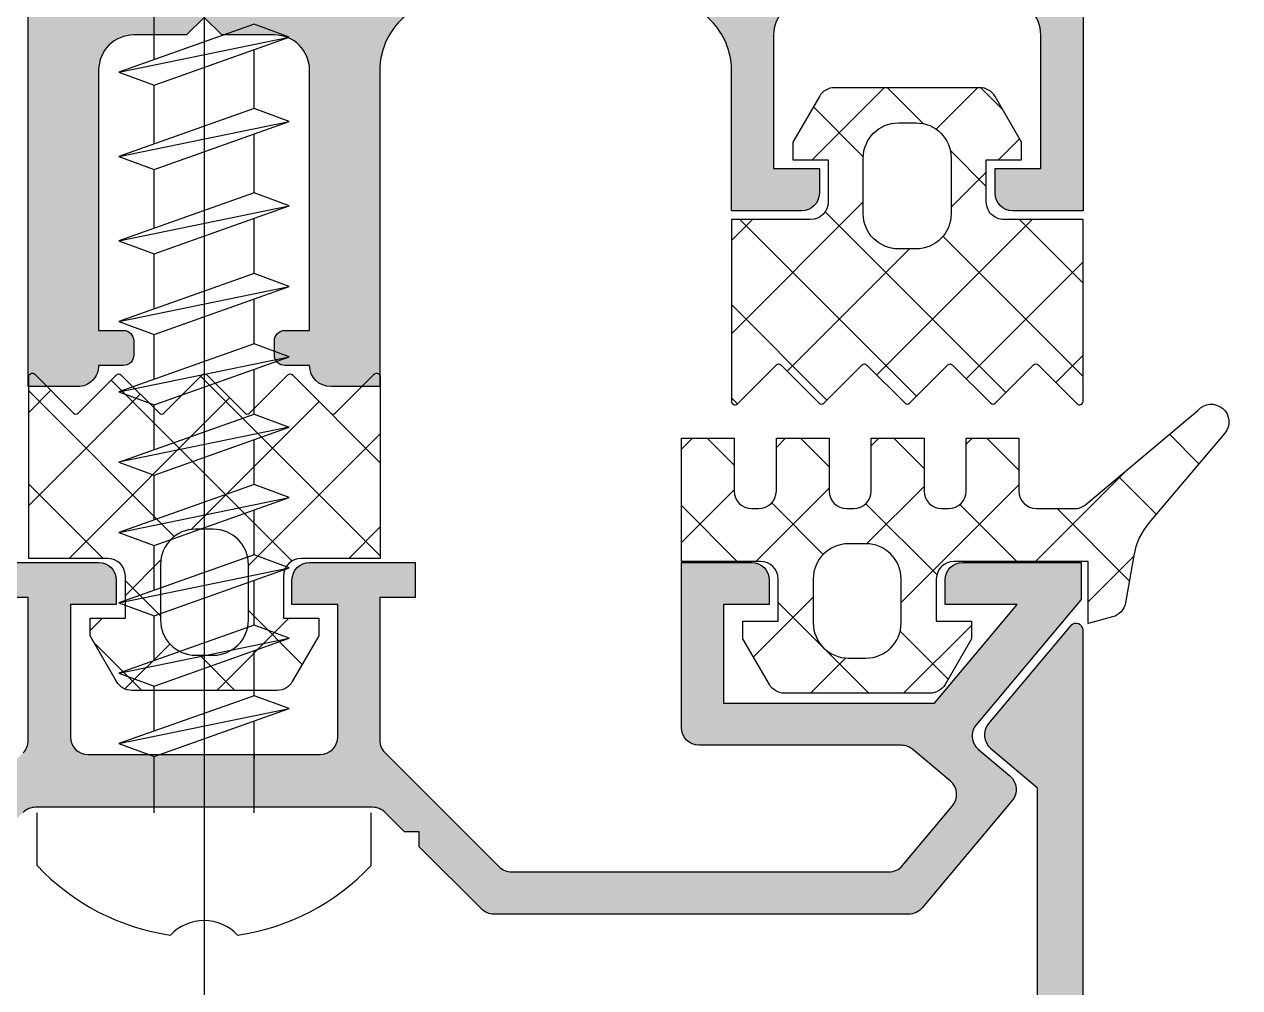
# Model space of a CAD drawing. Header units: millimetres. Extents: x 809 to 8159, y 33 to 4533.
# Drawn here: x 3995.844 to 3999.301, y 1913.911 to 1916.651 of the extents above; entities that cross this region are included whole.
import ezdxf

# ---------------------------------------------------------------- set-up
doc = ezdxf.new("R2010")
doc.units = ezdxf.units.MM
doc.linetypes.add('DASHDOT', pattern=[25.399999999999995, 12.7, -6.349999999999998, 0, -6.349999999999998])
for name, color, linetype in [('11', 11, 'Continuous'), ('EKSEN', 11, 'Continuous'), ('FITILLER', 240, 'Continuous'), ('GORUNUS-TARAMA', 11, 'Continuous')]:
    doc.layers.add(name, color=color, linetype=linetype)

# ---------------------------------------------------------------- blocks, each defined once
blk = doc.blocks.new('ajsdfxcvzx')
h = blk.add_hatch(color=256)
edge = h.paths.add_edge_path(flags=16)
edge.add_arc((35956.01100946785, -6671.15341312909), 1.400000000000043, 90.00000000000188, 135, ccw=False)
edge.add_line((35956.01100946785, -6669.753413129089), (35956.91100946785, -6669.753413129089))
edge.add_line((35956.91100946785, -6669.753413129089), (35956.91100946785, -6669.55341312909))
edge.add_arc((35957.01100946785, -6669.55341312909), 0.1, 0, 180, ccw=False)
edge.add_line((35957.11100946785, -6669.55341312909), (35957.11100946785, -6669.753413129089))
edge.add_line((35957.11100946785, -6669.753413129089), (35959.01100946785, -6669.753413129089))
edge.add_arc((35959.01100946785, -6669.55341312909), 0.2, 270, 360)
edge.add_line((35959.21100946785, -6669.55341312909), (35959.21100946785, -6668.953413129089))
edge.add_line((35959.21100946785, -6668.953413129089), (35959.21100946785, -6667.953413129089))
edge.add_line((35959.21100946785, -6667.953413129089), (35959.21100946785, -6667.353413129089))
edge.add_arc((35959.01100946785, -6667.35341312909), 0.2, 360, 450)
edge.add_line((35959.01100946785, -6667.15341312909), (35957.31100946786, -6667.15341312909))
edge.add_arc((35957.31100946786, -6666.753413129089), 0.4, 180, 270.0000000000016, ccw=False)
edge.add_line((35956.91100946785, -6666.753413129089), (35956.91100946785, -6665.153413129089))
edge.add_line((35956.91100946785, -6665.15341312909), (35950.01100946785, -6665.15341312909))
edge.add_line((35950.01100946785, -6665.15341312909), (35950.01100946785, -6672.05341312909))
edge.add_line((35950.01100946785, -6672.05341312909), (35951.61100946785, -6672.05341312909))
edge.add_arc((35951.61100946785, -6672.453413129089), 0.4, 0, 90.00000000000159, ccw=False)
edge.add_line((35952.01100946785, -6672.453413129089), (35952.01100946785, -6674.153413129089))
edge.add_arc((35952.21100946785, -6674.15341312909), 0.2, 180, 270)
edge.add_line((35952.21100946785, -6674.35341312909), (35952.81100946785, -6674.35341312909))
edge.add_line((35952.81100946786, -6674.35341312909), (35953.81100946786, -6674.35341312909))
edge.add_line((35953.81100946786, -6674.35341312909), (35954.41100946785, -6674.35341312909))
edge.add_arc((35954.41100946785, -6674.15341312909), 0.2, 270, 360)
edge.add_line((35954.61100946785, -6674.15341312909), (35954.61100946785, -6672.25341312909))
edge.add_line((35954.61100946785, -6672.253413129089), (35954.41100946785, -6672.253413129089))
edge.add_arc((35954.41100946785, -6672.153413129089), 0.1, 90, 270, ccw=False)
edge.add_line((35954.41100946785, -6672.05341312909), (35954.61100946784, -6672.05341312909))
edge.add_line((35954.61100946785, -6672.05341312909), (35954.61100946785, -6671.15341312909))
edge.add_arc((35956.01100946785, -6671.15341312909), 1.400000000000028, 134.9999999999995, 179.9999999999982, ccw=False)
edge = h.paths.add_edge_path()
edge.add_line((35960.51100946785, -6667.953413129089), (35959.61100946785, -6667.953413129089))
edge.add_arc((35959.61100946785, -6668.15341312909), 0.2, 90.0000000000016, 180)
edge.add_line((35959.41100946785, -6668.15341312909), (35959.41100946785, -6668.75341312909))
edge.add_arc((35959.61100946785, -6668.753413129089), 0.2, 180, 270)
edge.add_line((35959.61100946785, -6668.953413129089), (35960.01100946785, -6668.953413129089))
edge.add_line((35960.01100946785, -6668.953413129089), (35960.01100946785, -6669.153413129089))
edge.add_arc((35959.96100946785, -6669.15341312909), 0.05, 270, 360, ccw=False)
edge.add_line((35959.96100946785, -6669.203413129089), (35959.89100946785, -6669.203413129089))
edge.add_line((35959.89100946785, -6669.203413129089), (35959.89100946785, -6669.073413129089))
edge.add_line((35959.89100946785, -6669.07341312909), (35959.51100946785, -6669.07341312909))
edge.add_arc((35959.51100946785, -6669.17341312909), 0.1, 90.00000000000324, 180)
edge.add_line((35959.41100946785, -6669.17341312909), (35959.41100946785, -6669.733413129089))
edge.add_arc((35959.51100946785, -6669.73341312909), 0.1, 180, 270)
edge.add_line((35959.51100946785, -6669.833413129089), (35959.89100946786, -6669.833413129089))
edge.add_line((35959.89100946785, -6669.833413129089), (35959.89100946785, -6669.703413129089))
edge.add_line((35959.89100946785, -6669.703413129089), (35959.96100946785, -6669.703413129089))
edge.add_arc((35959.96100946785, -6669.753413129089), 0.05, 360, 449.9999999999088, ccw=False)
edge.add_line((35960.01100946785, -6669.753413129089), (35960.01100946785, -6669.953413129089))
edge.add_line((35960.01100946785, -6669.953413129089), (35956.01100946785, -6669.953413129089))
edge.add_arc((35956.01100946785, -6671.15341312909), 1.200000000000091, 90.0000000000016, 135.0000000000011)
edge.add_arc((35956.01100946785, -6671.153413129089), 1.199999999999945, 135.000000000003, 180.0000000000021)
edge.add_line((35954.81100946786, -6671.15341312909), (35954.81100946786, -6675.15341312909))
edge.add_line((35954.81100946786, -6675.15341312909), (35954.61100946786, -6675.15341312909))
edge.add_arc((35954.61100946785, -6675.10341312909), 0.05, 180.0000000001043, 270.000000000013, ccw=False)
edge.add_line((35954.56100946786, -6675.10341312909), (35954.56100946786, -6675.03341312909))
edge.add_line((35954.56100946786, -6675.033413129089), (35954.69100946786, -6675.033413129089))
edge.add_line((35954.69100946785, -6675.033413129089), (35954.69100946785, -6674.653413129089))
edge.add_arc((35954.59100946785, -6674.65341312909), 0.1, 360, 450)
edge.add_line((35954.59100946785, -6674.55341312909), (35954.03100946786, -6674.55341312909))
edge.add_arc((35954.03100946785, -6674.65341312909), 0.1000000000000454, 449.9999999999771, 539.999999999974)
edge.add_line((35953.93100946785, -6674.65341312909), (35953.93100946785, -6675.03341312909))
edge.add_line((35953.93100946785, -6675.033413129089), (35954.06100946786, -6675.033413129089))
edge.add_line((35954.06100946786, -6675.033413129089), (35954.06100946786, -6675.103413129089))
edge.add_arc((35954.01100946785, -6675.10341312909), 0.05, 270, 360, ccw=False)
edge.add_line((35954.01100946785, -6675.15341312909), (35953.81100946786, -6675.15341312909))
edge.add_line((35953.81100946786, -6675.15341312909), (35953.81100946786, -6674.753413129089))
edge.add_arc((35953.61100946785, -6674.753413129089), 0.2, 360, 450)
edge.add_line((35953.61100946785, -6674.55341312909), (35953.01100946785, -6674.55341312909))
edge.add_arc((35953.01100946785, -6674.753413129089), 0.2, 90.0000000000016, 180)
edge.add_line((35952.81100946786, -6674.753413129089), (35952.81100946786, -6675.653413129089))
edge.add_line((35952.81100946786, -6675.65341312909), (35952.67100946786, -6675.65341312909))
edge.add_arc((35952.67100946785, -6675.59341312909), 0.06000000000003639, 180, 270, ccw=False)
edge.add_line((35952.61100946785, -6675.59341312909), (35952.54100946785, -6675.59341312909))
edge.add_arc((35952.54100946785, -6675.56341312909), 0.02999999999992724, 180, 269.99999999998914, ccw=False)
edge.add_line((35952.51100946785, -6675.56341312909), (35952.51100946785, -6675.52341312909))
edge.add_arc((35952.54100946785, -6675.523413129089), 0.02999999999994998, 90.00000000004343, 180.0000000000869, ccw=False)
edge.add_line((35952.54100946785, -6675.493413129089), (35952.61100946785, -6675.493413129089))
edge.add_line((35952.61100946785, -6675.493413129089), (35952.61100946785, -6674.753413129089))
edge.add_arc((35952.51100946785, -6674.753413129089), 0.1, 360, 450)
edge.add_line((35952.51100946785, -6674.65341312909), (35952.36100946785, -6674.65341312909))
edge.add_line((35952.36100946785, -6674.65341312909), (35952.31100946786, -6674.60341312909))
edge.add_line((35952.31100946786, -6674.60341312909), (35952.26100946785, -6674.65341312909))
edge.add_line((35952.26100946785, -6674.65341312909), (35952.11100946785, -6674.65341312909))
edge.add_arc((35952.11100946785, -6674.753413129089), 0.1, 90, 180)
edge.add_line((35952.01100946785, -6674.753413129089), (35952.01100946785, -6675.493413129089))
edge.add_line((35952.01100946785, -6675.493413129089), (35952.08100946785, -6675.493413129089))
edge.add_arc((35952.08100946785, -6675.523413129089), 0.02999999999997271, 359.99999999991314, 449.9999999999566, ccw=False)
edge.add_line((35952.11100946785, -6675.52341312909), (35952.11100946785, -6675.56341312909))
edge.add_arc((35952.08100946785, -6675.56341312909), 0.02999999999993292, 270.00000000001086, 360, ccw=False)
edge.add_line((35952.08100946785, -6675.59341312909), (35952.01100946785, -6675.59341312909))
edge.add_arc((35951.95100946786, -6675.59341312909), 0.06000000000003639, 270, 360, ccw=False)
edge.add_line((35951.95100946786, -6675.65341312909), (35951.81100946786, -6675.65341312909))
edge.add_line((35951.81100946786, -6675.65341312909), (35951.81100946786, -6672.45341312909))
edge.add_arc((35951.61100946785, -6672.453413129089), 0.2, 360, 450)
edge.add_line((35951.61100946785, -6672.253413129089), (35951.34100946785, -6672.253413129089))
edge.add_line((35951.34100946785, -6672.253413129089), (35951.31100946786, -6672.22341312909))
edge.add_line((35951.31100946786, -6672.22341312909), (35951.28100946786, -6672.253413129089))
edge.add_line((35951.28100946785, -6672.253413129089), (35950.81100946785, -6672.253413129089))
edge.add_line((35950.81100946786, -6672.253413129089), (35950.66100946785, -6672.253413129089))
edge.add_arc((35950.66100946785, -6672.30341312909), 0.05, 90, 180)
edge.add_line((35950.61100946785, -6672.30341312909), (35950.61100946785, -6672.400570416615))
edge.add_arc((35950.66100946785, -6672.400570416615), 0.04999999999992042, 180.0000000000521, 225.0000000000276)
edge.add_line((35950.62565412879, -6672.435925755674), (35950.63849684126, -6672.448768468149))
edge.add_arc((35950.67385218032, -6672.413413129089), 0.05000000000000041, 225.0000000000092, 270.000000000013)
edge.add_line((35950.67385218032, -6672.46341312909), (35950.76100946785, -6672.46341312909))
edge.add_arc((35950.76100946785, -6672.51341312909), 0.05, 0, 90, ccw=False)
edge.add_line((35950.81100946786, -6672.51341312909), (35950.81100946786, -6672.953413129089))
edge.add_line((35950.81100946786, -6672.953413129089), (35950.61100946786, -6672.953413129089))
edge.add_arc((35950.61100946785, -6672.903413129089), 0.05, 180, 270, ccw=False)
edge.add_line((35950.56100946786, -6672.903413129089), (35950.56100946786, -6672.833413129089))
edge.add_line((35950.56100946786, -6672.833413129089), (35950.65100946785, -6672.833413129089))
edge.add_line((35950.65100946785, -6672.833413129089), (35950.65100946785, -6672.694123807208))
edge.add_arc((35950.60100946785, -6672.694123807209), 0.05, 360, 404.9999999999999)
edge.add_line((35950.63636480691, -6672.658768468149), (35950.46565412879, -6672.48805779003))
edge.add_arc((35950.50100946785, -6672.452702450971), 0.05000000000000443, 180, 225.0000000000046, ccw=False)
edge.add_line((35950.45100946786, -6672.452702450971), (35950.45100946786, -6672.353413129089))
edge.add_arc((35950.35100946785, -6672.353413129089), 0.1, 360, 450)
edge.add_line((35950.35100946785, -6672.253413129089), (35950.07100946785, -6672.253413129089))
edge.add_arc((35950.07100946785, -6672.353413129089), 0.1, 90, 180)
edge.add_line((35949.97100946785, -6672.353413129089), (35949.97100946785, -6672.833413129089))
edge.add_line((35949.97100946785, -6672.833413129089), (35950.06100946786, -6672.833413129089))
edge.add_line((35950.06100946786, -6672.833413129089), (35950.06100946786, -6672.903413129089))
edge.add_arc((35950.01100946785, -6672.903413129089), 0.05, 270, 360, ccw=False)
edge.add_line((35950.01100946785, -6672.953413129089), (35949.81100946786, -6672.953413129089))
edge.add_line((35949.81100946786, -6672.953413129089), (35949.81100946786, -6664.953413129089))
edge.add_line((35949.81100946786, -6664.953413129089), (35957.81100946786, -6664.953413129089))
edge.add_line((35957.81100946786, -6664.953413129089), (35957.81100946786, -6665.153413129089))
edge.add_arc((35957.76100946785, -6665.15341312909), 0.05, 270, 360, ccw=False)
edge.add_line((35957.76100946785, -6665.203413129089), (35957.69100946785, -6665.203413129089))
edge.add_line((35957.69100946785, -6665.203413129089), (35957.69100946785, -6665.113413129089))
edge.add_line((35957.69100946785, -6665.11341312909), (35957.21100946785, -6665.11341312909))
edge.add_arc((35957.21100946785, -6665.21341312909), 0.1, 90, 180)
edge.add_line((35957.11100946785, -6665.21341312909), (35957.11100946785, -6665.493413129089))
edge.add_arc((35957.21100946785, -6665.49341312909), 0.1, 180, 270)
edge.add_line((35957.21100946785, -6665.59341312909), (35957.31029878973, -6665.59341312909))
edge.add_arc((35957.31029878973, -6665.64341312909), 0.05, 404.99999999993094, 449.9999999999544, ccw=False)
edge.add_line((35957.34565412879, -6665.60805779003), (35957.51636480691, -6665.778768468149))
edge.add_arc((35957.55172014597, -6665.74341312909), 0.05000000000000041, 225.0000000000092, 270.000000000013)
edge.add_line((35957.55172014597, -6665.793413129089), (35957.69100946785, -6665.793413129089))
edge.add_line((35957.69100946785, -6665.793413129089), (35957.69100946785, -6665.703413129089))
edge.add_line((35957.69100946785, -6665.703413129089), (35957.76100946785, -6665.703413129089))
edge.add_arc((35957.76100946785, -6665.753413129089), 0.05, 0, 90, ccw=False)
edge.add_line((35957.81100946786, -6665.753413129089), (35957.81100946786, -6665.953413129089))
edge.add_line((35957.81100946786, -6665.953413129089), (35957.37100946785, -6665.953413129089))
edge.add_arc((35957.37100946785, -6665.90341312909), 0.05, 180, 270, ccw=False)
edge.add_line((35957.32100946785, -6665.90341312909), (35957.32100946785, -6665.816255841564))
edge.add_arc((35957.27100946785, -6665.816255841564), 0.04999999999998864, 360, 405.0000000000092)
edge.add_line((35957.30636480691, -6665.780900502505), (35957.29352209443, -6665.76805779003))
edge.add_arc((35957.25816675537, -6665.80341312909), 0.04999999999995219, 404.9999999999171, 449.9999999998827)
edge.add_line((35957.25816675537, -6665.753413129089), (35957.16100946785, -6665.753413129089))
edge.add_arc((35957.16100946785, -6665.80341312909), 0.05, 90, 180)
edge.add_line((35957.11100946785, -6665.80341312909), (35957.11100946785, -6665.953413129089))
edge.add_line((35957.11100946785, -6665.953413129089), (35957.11100946785, -6666.42341312909))
edge.add_line((35957.11100946785, -6666.42341312909), (35957.08100946785, -6666.453413129089))
edge.add_line((35957.08100946785, -6666.453413129089), (35957.11100946784, -6666.483413129089))
edge.add_line((35957.11100946785, -6666.48341312909), (35957.11100946785, -6666.753413129089))
edge.add_arc((35957.31100946786, -6666.753413129089), 0.2, 180, 270)
edge.add_line((35957.31100946786, -6666.953413129089), (35960.51100946785, -6666.953413129089))
edge.add_line((35960.51100946785, -6666.953413129089), (35960.51100946785, -6667.09341312909))
edge.add_arc((35960.45100946786, -6667.09341312909), 0.06000000000003639, 270, 360, ccw=False)
edge.add_line((35960.45100946786, -6667.15341312909), (35960.45100946786, -6667.22341312909))
edge.add_arc((35960.42100946785, -6667.22341312909), 0.02999999999992724, 270, 360, ccw=False)
edge.add_line((35960.42100946785, -6667.253413129089), (35960.38100946785, -6667.253413129089))
edge.add_arc((35960.38100946785, -6667.22341312909), 0.02999999999997271, 180.0000000000869, 270.0000000001303, ccw=False)
edge.add_line((35960.35100946785, -6667.22341312909), (35960.35100946785, -6667.15341312909))
edge.add_line((35960.35100946785, -6667.15341312909), (35959.61100946784, -6667.15341312909))
edge.add_arc((35959.61100946785, -6667.253413129089), 0.1, 90, 180)
edge.add_line((35959.51100946785, -6667.253413129089), (35959.51100946785, -6667.403413129089))
edge.add_line((35959.51100946785, -6667.40341312909), (35959.46100946785, -6667.45341312909))
edge.add_line((35959.46100946785, -6667.453413129089), (35959.51100946785, -6667.503413129089))
edge.add_line((35959.51100946785, -6667.503413129089), (35959.51100946785, -6667.653413129089))
edge.add_arc((35959.61100946785, -6667.65341312909), 0.1, 180, 270)
edge.add_line((35959.61100946785, -6667.753413129089), (35960.35100946785, -6667.753413129089))
edge.add_line((35960.35100946785, -6667.753413129089), (35960.35100946785, -6667.68341312909))
edge.add_arc((35960.38100946785, -6667.68341312909), 0.02999999999994998, 89.99999999986971, 179.9999999999132, ccw=False)
edge.add_line((35960.38100946785, -6667.65341312909), (35960.42100946785, -6667.65341312909))
edge.add_arc((35960.42100946785, -6667.68341312909), 0.02999999999992724, 0, 90, ccw=False)
edge.add_line((35960.45100946786, -6667.68341312909), (35960.45100946786, -6667.753413129089))
edge.add_arc((35960.45100946786, -6667.81341312909), 0.06000000000003639, 0, 90, ccw=False)
edge.add_line((35960.51100946785, -6667.81341312909), (35960.51100946785, -6667.95341312909))
h = blk.add_hatch(color=256)
edge = h.paths.add_edge_path()
edge.add_line((35953.78873004187, -6676.553413129088), (35954.38849367177, -6676.553413129088))
edge.add_line((35954.38849367177, -6676.553413129088), (35954.62344156849, -6676.273413129088))
edge.add_line((35954.62344156849, -6676.273413129088), (35954.41873004186, -6676.273413129088))
edge.add_line((35954.41873004186, -6676.273413129088), (35954.41873004186, -6676.203413129088))
edge.add_arc((35954.46873004187, -6676.203413129086), 0.05000000000291038, 90.00000000833762, 180.0000000031266, ccw=False)
edge.add_line((35954.46873004186, -6676.153413129088), (35954.80600946785, -6676.153413129088))
edge.add_line((35954.80600946785, -6676.153413129088), (35954.80600946785, -6676.258837025304))
edge.add_line((35954.80600946785, -6676.258837025304), (35954.50735416234, -6676.614760558597))
edge.add_arc((35954.54565638449, -6676.646899939084), 0.04999999999746602, 139.999999993529, 229.9999999979339)
edge.add_line((35954.51351700401, -6676.685202161237), (35954.60301200955, -6676.760297387375))
edge.add_arc((35954.57087262906, -6676.798599609528), 0.04999999999780233, -40.000000006471, 49.99999999793391, ccw=False)
edge.add_line((35954.60917485121, -6676.830738990015), (35954.35340593938, -6677.135552509572))
edge.add_arc((35954.31510371722, -6677.103413129087), 0.05000000000187051, 270, 320.0000000004851, ccw=False)
edge.add_line((35954.31510371722, -6677.153413129088), (35953.13556790908, -6677.153413129088))
edge.add_arc((35953.13556790908, -6677.103413129087), 0.05000000000109139, 225, 270, ccw=False)
edge.add_line((35953.10021257002, -6677.138768468147), (35952.9230317944, -6676.961587692533))
edge.add_line((35952.9230317944, -6676.961587692533), (35952.9230317944, -6676.919161285661))
edge.add_line((35952.9230317944, -6676.919161285661), (35952.88060538753, -6676.919161285661))
edge.add_line((35952.88060538753, -6676.919161285661), (35952.82565412879, -6676.86421002692))
edge.add_arc((35952.79029878973, -6676.899565365979), 0.05000000000039431, 45, 90)
edge.add_line((35952.79029878973, -6676.849565365979), (35951.83172014597, -6676.849565365979))
edge.add_arc((35951.83172014597, -6676.899565365979), 0.0500000000001819, 90, 135)
edge.add_line((35951.79636480691, -6676.86421002692), (35951.74141354817, -6676.919161285661))
edge.add_line((35951.74141354817, -6676.919161285661), (35951.6989871413, -6676.919161285661))
edge.add_line((35951.6989871413, -6676.919161285661), (35951.6989871413, -6676.961587692533))
edge.add_line((35951.6989871413, -6676.961587692533), (35951.52180636568, -6677.138768468147))
edge.add_arc((35951.48645102662, -6677.103413129087), 0.05000000000039431, 270, 315, ccw=False)
edge.add_line((35951.48645102662, -6677.153413129088), (35950.30691521848, -6677.153413129088))
edge.add_arc((35950.30691521848, -6677.103413129094), 0.04999999999381544, 219.9999999984873, 270, ccw=False)
edge.add_line((35950.26861299633, -6677.135552509572), (35950.01284408449, -6676.830738990015))
edge.add_arc((35950.05114630664, -6676.798599609531), 0.05000000000070128, 129.9999999993865, 219.9999999979182, ccw=False)
edge.add_line((35950.01900692616, -6676.760297387375), (35950.1085019317, -6676.685202161237))
edge.add_arc((35950.07636255121, -6676.64689993908), 0.05000000000058918, 309.9999999993865, 399.9999999979182)
edge.add_line((35950.11466477337, -6676.614760558597), (35949.81600946785, -6676.258837025304))
edge.add_line((35949.81600946785, -6676.258837025304), (35949.81600946785, -6676.153413129088))
edge.add_line((35949.81600946785, -6676.153413129088), (35950.15328889384, -6676.153413129088))
edge.add_arc((35950.15328889384, -6676.203413129089), 0.05000000000109139, 1.042224084812915e-09, 90, ccw=False)
edge.add_line((35950.20328889384, -6676.203413129088), (35950.20328889384, -6676.273413129088))
edge.add_line((35950.20328889384, -6676.273413129088), (35949.99857736721, -6676.273413129088))
edge.add_line((35949.99857736721, -6676.273413129088), (35950.23352526394, -6676.553413129088))
edge.add_line((35950.23352526394, -6676.553413129088), (35950.83328889384, -6676.553413129088))
edge.add_line((35950.83328889384, -6676.553413129088), (35950.83328889384, -6676.273413129088))
edge.add_line((35950.83328889384, -6676.273413129088), (35950.70328889384, -6676.273413129088))
edge.add_line((35950.70328889384, -6676.273413129088), (35950.70328889384, -6676.203413129088))
edge.add_arc((35950.75328889384, -6676.203413129086), 0.04999999999563443, 90, 180.0000000031266, ccw=False)
edge.add_line((35950.75328889384, -6676.153413129088), (35950.95328889384, -6676.153413129088))
edge.add_line((35950.95328889384, -6676.153413129088), (35950.95328889384, -6676.623413129088))
edge.add_arc((35950.90328889384, -6676.623413129088), 0.05000000000291038, 270, 359.9999999989578, ccw=False)
edge.add_line((35950.90328889384, -6676.673413129089), (35950.32743692405, -6676.673413129089))
edge.add_arc((35950.32743692405, -6676.723413129088), 0.0499999999992724, 90, 130.0000000000564)
edge.add_line((35950.29529754356, -6676.685110906932), (35950.18806677249, -6676.775088207386))
edge.add_arc((35950.22020615298, -6676.813390429543), 0.05000000000058918, 129.9999999993865, 219.9999999987165)
edge.add_line((35950.18190393082, -6676.845529810027), (35950.3245699153, -6677.015552509572))
edge.add_arc((35950.36287213746, -6676.983413129094), 0.04999999999220452, 219.9999999992856, 270)
edge.add_line((35950.36287213746, -6677.033413129087), (35951.43674539914, -6677.033413129087))
edge.add_arc((35951.43674539914, -6676.983413129087), 0.0500000000001819, 270, 314.999999999263)
edge.add_line((35951.4721007382, -6677.018768468148), (35951.79636480691, -6676.694504399436))
edge.add_arc((35951.76100946785, -6676.659149060373), 0.05000000000232364, 314.9999999977891, 359.9999999968734)
edge.add_line((35951.81100946786, -6676.659149060376), (35951.81100946786, -6676.253413129089))
edge.add_line((35951.81100946786, -6676.253413129089), (35951.71100946785, -6676.253413129089))
edge.add_line((35951.71100946785, -6676.253413129089), (35951.71100946785, -6676.153413129088))
edge.add_line((35951.71100946785, -6676.153413129088), (35952.01100946785, -6676.153413129088))
edge.add_arc((35952.01100946785, -6676.203413129089), 0.05000000000109139, 1.042224084812915e-09, 90, ccw=False)
edge.add_line((35952.06100946786, -6676.203413129088), (35952.06100946786, -6676.273413129088))
edge.add_line((35952.06100946786, -6676.273413129088), (35951.93100946785, -6676.273413129088))
edge.add_line((35951.93100946785, -6676.273413129088), (35951.93100946785, -6676.649565365979))
edge.add_arc((35951.98100946785, -6676.649565365979), 0.05000000000291038, 180.0000000010422, 270)
edge.add_line((35951.98100946785, -6676.69956536598), (35952.64100946785, -6676.69956536598))
edge.add_arc((35952.64100946785, -6676.649565365982), 0.04999999999745341, 270, 360.0000000031266)
edge.add_line((35952.69100946785, -6676.649565365979), (35952.69100946785, -6676.273413129088))
edge.add_line((35952.69100946785, -6676.273413129088), (35952.56100946786, -6676.273413129088))
edge.add_line((35952.56100946786, -6676.273413129088), (35952.56100946786, -6676.203413129088))
edge.add_arc((35952.61100946785, -6676.203413129086), 0.04999999999563443, 90, 180.0000000031266, ccw=False)
edge.add_line((35952.61100946785, -6676.153413129088), (35952.91100946785, -6676.153413129088))
edge.add_line((35952.91100946785, -6676.153413129088), (35952.91100946785, -6676.253413129089))
edge.add_line((35952.91100946785, -6676.253413129089), (35952.81100946786, -6676.253413129089))
edge.add_line((35952.81100946786, -6676.253413129089), (35952.81100946786, -6676.659149060376))
edge.add_arc((35952.86100946785, -6676.659149060381), 0.04999999999563443, 179.9999999937468, 224.9999999955783)
edge.add_line((35952.82565412879, -6676.694504399436), (35953.14991819751, -6677.018768468148))
edge.add_arc((35953.18527353657, -6676.983413129087), 0.05000000000103742, 225.0000000007369, 270)
edge.add_line((35953.18527353657, -6677.033413129087), (35954.25914679824, -6677.033413129087))
edge.add_arc((35954.25914679824, -6676.983413129086), 0.05000000000109139, 270, 319.9999999996867)
edge.add_line((35954.2974490204, -6677.015552509572), (35954.44011500488, -6676.845529810027))
edge.add_arc((35954.40181278272, -6676.813390429543), 0.0500000000012859, 320.0000000012835, 410.0000000006135)
edge.add_line((35954.43395216321, -6676.775088207386), (35954.32672139214, -6676.685110906932))
edge.add_arc((35954.29458201166, -6676.723413129078), 0.04999999998755172, 49.99999999896153, 90)
edge.add_line((35954.29458201166, -6676.673413129089), (35953.71873004186, -6676.673413129089))
edge.add_arc((35953.71873004187, -6676.623413129091), 0.04999999999745341, 179.9999999968734, 269.9999999916624, ccw=False)
edge.add_line((35953.66873004186, -6676.623413129088), (35953.66873004186, -6676.153413129088))
edge.add_line((35953.66873004186, -6676.153413129088), (35953.86873004187, -6676.153413129088))
edge.add_arc((35953.86873004186, -6676.203413129086), 0.04999999999745341, -3.126615411019884e-09, 89.99999999166238, ccw=False)
edge.add_line((35953.91873004186, -6676.203413129088), (35953.91873004186, -6676.273413129088))
edge.add_line((35953.91873004186, -6676.273413129088), (35953.78873004187, -6676.273413129088))
edge.add_line((35953.78873004187, -6676.273413129088), (35953.78873004187, -6676.553413129088))
h = blk.add_hatch(color=256)
edge = h.paths.add_edge_path()
edge.add_arc((35954.63100946785, -6677.746720901401), 0.05000000000291038, 270, 359.9999999989578, ccw=False)
edge.add_line((35954.63100946785, -6677.796720901402), (35949.99100946785, -6677.796720901402))
edge.add_arc((35949.99100946785, -6677.746720901401), 0.05000000000109139, 180.0000000010422, 270, ccw=False)
edge.add_line((35949.94100946785, -6677.746720901402), (35949.94100946785, -6676.793109843638))
edge.add_line((35949.94100946785, -6676.793109843638), (35950.07328113038, -6676.682120740401))
edge.add_arc((35950.04114174989, -6676.643818518244), 0.05000000000058918, 309.9999999993865, 399.9999999979182)
edge.add_line((35950.07944397205, -6676.611679137761), (35949.84633035671, -6676.333865149209))
edge.add_arc((35949.83100946785, -6676.346720901401), 0.01999999999611783, 40.00000000316286, 180.0000000026055)
edge.add_line((35949.81100946786, -6676.346720901402), (35949.81100946786, -6677.876720901402))
edge.add_arc((35949.86100946785, -6677.876720901404), 0.04999999999563443, 179.9999999979156, 270)
edge.add_line((35949.86100946785, -6677.926720901401), (35954.76100946785, -6677.926720901401))
edge.add_arc((35954.76100946785, -6677.8767209014), 0.05000000000109139, 270, 359.9999999979156)
edge.add_line((35954.81100946786, -6677.876720901402), (35954.81100946786, -6676.346720901402))
edge.add_arc((35954.79100946785, -6676.346720901403), 0.02000000000407454, 5.211020789048201e-09, 140.0000000042476)
edge.add_line((35954.77568857899, -6676.333865149209), (35954.54257496366, -6676.611679137761))
edge.add_arc((35954.58087718581, -6676.643818518248), 0.04999999999746602, 139.999999993529, 229.9999999979339)
edge.add_line((35954.54873780533, -6676.682120740401), (35954.68100946785, -6676.793109843638))
edge.add_line((35954.68100946785, -6676.793109843638), (35954.68100946785, -6677.746720901402))
at = {"layer": 'FITILLER'}
h = blk.add_hatch(dxfattribs=at)
h.set_pattern_fill('NET', color=256, scale=1.499999999999999, angle=225, style=0)
h.set_pattern_definition([(135, (35942.06441996125, -6688.793319795606), (-0.1325825214724777, -0.1325825214724776), []), (225, (35942.06441996125, -6688.793319795606), (0.1325825214724777, -0.1325825214724775), [])])
edge = h.paths.add_edge_path(flags=16)
edge.add_arc((35954.28600946785, -6675.161687035205), 0.09999999999581632, 179.9999999979156, 269.99999999583116, ccw=False)
edge.add_line((35954.18600946786, -6675.161687035201), (35954.18600946786, -6675.003413129089))
edge.add_arc((35954.28600946785, -6675.003413129085), 0.09999999999854481, 90.00000000416878, 180.0000000026055, ccw=False)
edge.add_line((35954.28600946785, -6674.90341312909), (35954.33600946785, -6674.90341312909))
edge.add_arc((35954.33600946785, -6675.003413129092), 0.1000000000021828, 1.563307705509942e-09, 90, ccw=False)
edge.add_line((35954.43600946786, -6675.003413129089), (35954.43600946786, -6675.161687035201))
edge.add_arc((35954.33600946785, -6675.161687035197), 0.1000000000058208, 270, 359.9999999979156, ccw=False)
edge.add_line((35954.33600946785, -6675.2616870352), (35954.28600946785, -6675.2616870352))
edge = h.paths.add_edge_path()
edge.add_line((35953.81100946786, -6675.17841312909), (35953.81100946786, -6675.695207526894))
edge.add_arc((35953.82100946785, -6675.695207526896), 0.00999999999476131, 179.999999989578, 315.0000000184237)
edge.add_line((35953.82808053566, -6675.702278594703), (35953.93886991375, -6675.591489216531))
edge.add_arc((35953.94518666669, -6675.597805969468), 0.008933237673640144, 45, 135, ccw=False)
edge.add_line((35953.95150341962, -6675.591489216531), (35954.06081084753, -6675.700796644356))
edge.add_arc((35954.06712760047, -6675.694479891416), 0.008933237675569472, 225.0000000123743, 315.0000000123743)
edge.add_line((35954.0734443534, -6675.700796644351), (35954.18275178113, -6675.591489216531))
edge.add_arc((35954.18906853407, -6675.597805969468), 0.008933237673640144, 45, 135, ccw=False)
edge.add_line((35954.19538528701, -6675.591489216531), (35954.30469271491, -6675.700796644356))
edge.add_arc((35954.31100946785, -6675.694479891416), 0.008933237675569472, 225.0000000123743, 315.0000000123743)
edge.add_line((35954.31732622079, -6675.700796644351), (35954.42663364852, -6675.591489216531))
edge.add_arc((35954.43295040146, -6675.597805969464), 0.008933237671067705, 45.00000001649897, 135.000000016499, ccw=False)
edge.add_line((35954.43926715439, -6675.591489216531), (35954.5485745823, -6675.700796644353))
edge.add_arc((35954.55489133523, -6675.694479891416), 0.008933237673640144, 225, 315)
edge.add_line((35954.56120808817, -6675.700796644353), (35954.67051551591, -6675.591489216531))
edge.add_arc((35954.67683226884, -6675.597805969464), 0.008933237665922826, 44.99999998350103, 134.999999983501, ccw=False)
edge.add_line((35954.68314902178, -6675.591489216531), (35954.79393840003, -6675.702278594788))
edge.add_arc((35954.80100946785, -6675.695207526975), 0.01000000000650996, 224.9999999778915, 359.999999989578)
edge.add_line((35954.81100946786, -6675.695207526976), (35954.81100946786, -6675.17841312909))
edge.add_line((35954.81100946786, -6675.17841312909), (35954.58600946785, -6675.17841312909))
edge.add_arc((35954.58600946785, -6675.128413129089), 0.05000000000109139, 180.0000000010422, 270, ccw=False)
edge.add_line((35954.53600946785, -6675.128413129089), (35954.53600946785, -6675.00841312909))
edge.add_line((35954.53600946785, -6675.00841312909), (35954.63600946785, -6675.00841312909))
edge.add_line((35954.63600946785, -6675.00841312909), (35954.63600946785, -6674.958413129089))
edge.add_line((35954.63600946785, -6674.958413129089), (35954.56095393286, -6674.828413129089))
edge.add_arc((35954.51765266267, -6674.853413129091), 0.05000000000189347, 30.00000000067278, 90)
edge.add_line((35954.51765266267, -6674.80341312909), (35954.10436627304, -6674.80341312909))
edge.add_arc((35954.10436627303, -6674.853413129091), 0.05000000000109139, 89.99999999166236, 149.9999999951584)
edge.add_line((35954.06106500285, -6674.828413129089), (35953.98600946785, -6674.958413129089))
edge.add_line((35953.98600946785, -6674.958413129089), (35953.98600946785, -6675.00841312909))
edge.add_line((35953.98600946785, -6675.00841312909), (35954.08600946785, -6675.00841312909))
edge.add_line((35954.08600946785, -6675.00841312909), (35954.08600946785, -6675.128413129089))
edge.add_arc((35954.03600946785, -6675.128413129089), 0.05000000000291038, 270, 359.9999999989578, ccw=False)
edge.add_line((35954.03600946785, -6675.17841312909), (35953.81100946786, -6675.17841312909))
h = blk.add_hatch(dxfattribs=at)
h.set_pattern_fill('NET', color=256, scale=1.499999999999999, angle=225, style=0)
h.set_pattern_definition([(44.99999999999994, (36030.34311503933, -6694.46346583477), (0.1325825214724777, -0.1325825214724775), []), (315, (36030.34311503933, -6694.46346583477), (-0.1325825214724776, -0.1325825214724776), [])])
edge = h.paths.add_edge_path(flags=16)
edge.add_arc((35952.28699562371, -6676.158849273503), 0.09999999999854481, 90, 180.0000000005211)
edge.add_line((35952.18699562371, -6676.158849273504), (35952.18699562371, -6676.317123179615))
edge.add_arc((35952.28699562371, -6676.317123179616), 0.09999999999854481, 179.9999999994789, 270)
edge.add_line((35952.28699562371, -6676.417123179615), (35952.33699562371, -6676.417123179615))
edge.add_arc((35952.33699562371, -6676.317123179616), 0.0999999999994543, 270, 360.0000000005211)
edge.add_line((35952.43699562371, -6676.317123179615), (35952.43699562371, -6676.158849273504))
edge.add_arc((35952.33699562371, -6676.158849273503), 0.09999999999854481, 359.9999999994789, 450)
edge.add_line((35952.33699562371, -6676.058849273504), (35952.28699562371, -6676.058849273504))
edge = h.paths.add_edge_path()
edge.add_line((35951.81199562371, -6676.142123179615), (35951.81199562371, -6675.625328781811))
edge.add_arc((35951.82199562371, -6675.625328781811), 0.00999999999476131, 44.99999995946769, 180, ccw=False)
edge.add_line((35951.82906669153, -6675.618257714002), (35951.93985606961, -6675.729047092173))
edge.add_arc((35951.94617282255, -6675.722730339236), 0.008933237673640144, 225, 315)
edge.add_line((35951.95248957549, -6675.729047092173), (35952.06179700339, -6675.619739664349))
edge.add_arc((35952.06811375633, -6675.626056417288), 0.008933237674926363, 44.999999991750485, 134.9999999917505, ccw=False)
edge.add_line((35952.07443050927, -6675.619739664353), (35952.183737937, -6675.729047092173))
edge.add_arc((35952.19005468993, -6675.722730339236), 0.008933237673640144, 225, 315)
edge.add_line((35952.19637144287, -6675.729047092173), (35952.30567887078, -6675.619739664349))
edge.add_arc((35952.31199562371, -6675.626056417288), 0.008933237674926363, 44.999999991750485, 134.9999999917505, ccw=False)
edge.add_line((35952.31831237665, -6675.619739664353), (35952.42761980438, -6675.729047092173))
edge.add_arc((35952.43393655732, -6675.722730339236), 0.008933237673640144, 225, 315)
edge.add_line((35952.44025331025, -6675.729047092173), (35952.54956073816, -6675.619739664351))
edge.add_arc((35952.5558774911, -6675.626056417288), 0.008933237673640144, 45, 135, ccw=False)
edge.add_line((35952.56219424403, -6675.619739664351), (35952.67150167178, -6675.729047092173))
edge.add_arc((35952.67781842471, -6675.722730339239), 0.008933237665922826, 225.000000016499, 315.000000016499)
edge.add_line((35952.68413517765, -6675.729047092173), (35952.7949245559, -6675.618257713916))
edge.add_arc((35952.80199562372, -6675.625328781728), 0.01000000000522374, 0, 135.000000029478, ccw=False)
edge.add_line((35952.81199562371, -6675.625328781728), (35952.81199562371, -6676.142123179615))
edge.add_line((35952.81199562371, -6676.142123179615), (35952.58699562371, -6676.142123179615))
edge.add_arc((35952.58699562371, -6676.192123179617), 0.05000000000200089, 90, 179.9999999979156)
edge.add_line((35952.53699562371, -6676.192123179615), (35952.53699562371, -6676.312123179615))
edge.add_line((35952.53699562371, -6676.312123179615), (35952.63699562372, -6676.312123179615))
edge.add_line((35952.63699562372, -6676.312123179615), (35952.63699562372, -6676.362123179615))
edge.add_line((35952.63699562372, -6676.362123179615), (35952.56194008872, -6676.492123179615))
edge.add_arc((35952.51863881853, -6676.467123179607), 0.05000000000507671, 269.9999999916624, 329.99999999300917, ccw=False)
edge.add_line((35952.51863881852, -6676.517123179615), (35952.1053524289, -6676.517123179615))
edge.add_arc((35952.10535242889, -6676.467123179607), 0.05000000000745786, 210.0000000069908, 270.0000000083376, ccw=False)
edge.add_line((35952.0620511587, -6676.492123179615), (35951.98699562371, -6676.362123179615))
edge.add_line((35951.98699562371, -6676.362123179615), (35951.98699562371, -6676.312123179615))
edge.add_line((35951.98699562371, -6676.312123179615), (35952.08699562371, -6676.312123179615))
edge.add_line((35952.08699562371, -6676.312123179615), (35952.08699562371, -6676.192123179615))
edge.add_arc((35952.03699562371, -6676.192123179617), 0.05000000000291038, 2.084408315922602e-09, 90)
edge.add_line((35952.03699562371, -6676.142123179615), (35951.81199562371, -6676.142123179615))
h = blk.add_hatch(dxfattribs=at)
h.set_pattern_fill('NET', color=256, scale=1.499999999999999, angle=225, style=0)
h.set_pattern_definition([(135, (35937.82289756392, -6690.569308179185), (-0.1325825214724777, -0.1325825214724776), []), (225, (35937.82289756392, -6690.569308179185), (0.1325825214724777, -0.1325825214724775), [])])
edge = h.paths.add_edge_path(flags=16)
edge.add_arc((35954.19373004186, -6676.325327202703), 0.0999999999994543, 270, 360.0000000005211)
edge.add_line((35954.29373004186, -6676.325327202702), (35954.29373004186, -6676.200327202702))
edge.add_arc((35954.19373004186, -6676.200327202701), 0.09999999999854481, 359.9999999994789, 450)
edge.add_line((35954.19373004186, -6676.100327202703), (35954.14373004186, -6676.100327202703))
edge.add_arc((35954.14373004186, -6676.200327202701), 0.09999999999854481, 90, 180.0000000005211)
edge.add_line((35954.04373004186, -6676.200327202702), (35954.04373004186, -6676.325327202702))
edge.add_arc((35954.14373004186, -6676.325327202703), 0.09999999999854481, 179.9999999994789, 270)
edge.add_line((35954.14373004186, -6676.425327202703), (35954.19373004186, -6676.425327202703))
edge = h.paths.add_edge_path()
edge.add_arc((35955.1522618903, -6676.168538828702), 0.1999999999925995, 139.7668578448407, 170.0000000017805)
edge.add_line((35954.9553003397, -6676.133809193177), (35954.93154077235, -6676.268556395556))
edge.add_arc((35954.8823003847, -6676.259873986669), 0.04999999999874655, 284.9999999917877, 349.99999999587885, ccw=False)
edge.add_line((35954.89524133695, -6676.308170277987), (35954.82600946786, -6676.326720901402))
edge.add_line((35954.82600946786, -6676.326720901402), (35954.82600946786, -6676.150327202702))
edge.add_line((35954.82600946786, -6676.150327202702), (35954.44373004186, -6676.150327202702))
edge.add_arc((35954.44373004186, -6676.200327202703), 0.05000000000109139, 90, 179.9999999989578)
edge.add_line((35954.39373004186, -6676.200327202702), (35954.39373004186, -6676.320327202702))
edge.add_line((35954.39373004186, -6676.320327202702), (35954.49373004187, -6676.320327202702))
edge.add_line((35954.49373004187, -6676.320327202702), (35954.49373004187, -6676.370327202702))
edge.add_line((35954.49373004187, -6676.370327202702), (35954.41867450687, -6676.500327202702))
edge.add_arc((35954.37537323668, -6676.475327202695), 0.05000000000507671, 269.9999999916624, 329.99999999300917, ccw=False)
edge.add_line((35954.37537323667, -6676.525327202702), (35953.96208684705, -6676.525327202702))
edge.add_arc((35953.96208684704, -6676.475327202695), 0.05000000000745786, 210.0000000069908, 270.0000000083376, ccw=False)
edge.add_line((35953.91878557685, -6676.500327202702), (35953.84373004186, -6676.370327202702))
edge.add_line((35953.84373004186, -6676.370327202702), (35953.84373004186, -6676.320327202702))
edge.add_line((35953.84373004186, -6676.320327202702), (35953.94373004186, -6676.320327202702))
edge.add_line((35953.94373004186, -6676.320327202702), (35953.94373004186, -6676.200327202702))
edge.add_arc((35953.89373004186, -6676.200327202703), 0.05000000000291038, 1.042204157961301e-09, 90)
edge.add_line((35953.89373004186, -6676.150327202702), (35953.66873004186, -6676.150327202702))
edge.add_line((35953.66873004186, -6676.150327202702), (35953.66873004186, -6675.800327202703))
edge.add_line((35953.66873004186, -6675.800327202703), (35953.81873004186, -6675.800327202703))
edge.add_line((35953.81873004186, -6675.800327202703), (35953.81873004186, -6675.950327202702))
edge.add_arc((35953.86873004187, -6675.950327202701), 0.05000000000291038, 180.0000000010422, 270)
edge.add_line((35953.86873004187, -6676.000327202702), (35953.88873004186, -6676.000327202702))
edge.add_arc((35953.88873004186, -6675.950327202705), 0.04999999999745341, 270, 360.0000000031266)
edge.add_line((35953.93873004186, -6675.950327202702), (35953.93873004186, -6675.800327202703))
edge.add_line((35953.93873004186, -6675.800327202703), (35954.08873004187, -6675.800327202703))
edge.add_line((35954.08873004187, -6675.800327202703), (35954.08873004187, -6675.950327202702))
edge.add_arc((35954.13873004186, -6675.950327202705), 0.04999999999563443, 179.9999999968734, 270)
edge.add_line((35954.13873004186, -6676.000327202702), (35954.15873004186, -6676.000327202702))
edge.add_arc((35954.15873004186, -6675.950327202701), 0.05000000000109139, 270, 359.9999999989578)
edge.add_line((35954.20873004186, -6675.950327202702), (35954.20873004186, -6675.800327202703))
edge.add_line((35954.20873004186, -6675.800327202703), (35954.35873004186, -6675.800327202703))
edge.add_line((35954.35873004186, -6675.800327202703), (35954.35873004186, -6675.950327202702))
edge.add_arc((35954.40873004186, -6675.950327202701), 0.05000000000291038, 180.0000000010422, 270)
edge.add_line((35954.40873004186, -6676.000327202702), (35954.42873004187, -6676.000327202702))
edge.add_arc((35954.42873004187, -6675.950327202701), 0.05000000000109139, 270, 359.9999999989578)
edge.add_line((35954.47873004187, -6675.950327202702), (35954.47873004187, -6675.800327202703))
edge.add_line((35954.47873004187, -6675.800327202703), (35954.62873004186, -6675.800327202703))
edge.add_line((35954.62873004186, -6675.800327202703), (35954.62873004186, -6675.950327202702))
edge.add_arc((35954.67873004187, -6675.950327202701), 0.05000000000291038, 180.0000000010422, 270)
edge.add_line((35954.67873004187, -6676.000327202702), (35954.78689144882, -6676.000327202702))
edge.add_arc((35954.78689144881, -6675.950327202712), 0.04999999999017746, 270.0000000083376, 310.0000000074255)
edge.add_line((35954.8190308293, -6675.988629424858), (35955.13783834073, -6675.721118159605))
edge.add_arc((35955.17600946785, -6675.753413129089), 0.05000000000056654, -40.233142155205314, 139.7668578447947, ccw=False)
edge.add_line((35955.21418059498, -6675.785708098574), (35954.9995773818, -6676.03935895077))
for points in [[(35954.81100946786, -6671.15341312909), (35954.81100946786, -6675.15341312909), (35954.61100946785, -6675.15341312909, -0.4142135623726955), (35954.56100946786, -6675.10341312909), (35954.56100946786, -6675.033413129089), (35954.69100946785, -6675.033413129089), (35954.69100946785, -6674.65341312909, 0.4142135623730951), (35954.59100946785, -6674.55341312909)], [(35954.03100946785, -6674.55341312909, 0.4142135623730618), (35953.93100946785, -6674.65341312909), (35953.93100946785, -6675.033413129089), (35954.06100946786, -6675.033413129089), (35954.06100946786, -6675.10341312909, -0.4142135623730951), (35954.01100946785, -6675.15341312909), (35953.81100946786, -6675.15341312909), (35953.81100946786, -6674.753413129089, 0.4142135623730951), (35953.61100946785, -6674.55341312909)], [(35953.01100946785, -6674.55341312909, 0.4142135623730784), (35952.81100946786, -6674.753413129089), (35952.81100946786, -6675.65341312909), (35952.67100946785, -6675.65341312909, -0.4142135623730951), (35952.61100946785, -6675.59341312909), (35952.54100946785, -6675.59341312909, -0.4142135623729841), (35952.51100946785, -6675.56341312909), (35952.51100946785, -6675.52341312909, -0.414213562373539), (35952.54100946785, -6675.493413129089), (35952.61100946785, -6675.493413129089), (35952.61100946785, -6674.753413129089, 0.4142135623730951), (35952.51100946785, -6674.65341312909), (35952.36100946785, -6674.65341312909), (35952.31100946786, -6674.60341312909), (35952.26100946785, -6674.65341312909), (35952.11100946785, -6674.65341312909, 0.4142135623730951), (35952.01100946785, -6674.753413129089), (35952.01100946785, -6675.493413129089), (35952.08100946785, -6675.493413129089, -0.4142135623735391), (35952.11100946785, -6675.52341312909), (35952.11100946785, -6675.56341312909, -0.4142135623729844), (35952.08100946785, -6675.59341312909), (35952.01100946785, -6675.59341312909, -0.4142135623730951), (35951.95100946786, -6675.65341312909), (35951.81100946786, -6675.65341312909), (35951.81100946786, -6672.453413129089, 0.4142135623730951)], [(35951.79636480691, -6676.694504399436, 0.198912367379658), (35951.81100946786, -6676.659149060376), (35951.81100946786, -6676.253413129089), (35951.71100946785, -6676.253413129089)], [(35951.71100946785, -6676.153413129088), (35952.01100946785, -6676.153413129088, -0.4142135623730951), (35952.06100946786, -6676.203413129088), (35952.06100946786, -6676.273413129088), (35951.93100946785, -6676.273413129088), (35951.93100946785, -6676.649565365979, 0.4142135623730951), (35951.98100946785, -6676.69956536598), (35952.64100946785, -6676.69956536598, 0.4142135623730951), (35952.69100946785, -6676.649565365979), (35952.69100946785, -6676.273413129088), (35952.56100946786, -6676.273413129088), (35952.56100946786, -6676.203413129088, -0.4142135623730951), (35952.61100946785, -6676.153413129088), (35952.91100946785, -6676.153413129088), (35952.91100946785, -6676.253413129089), (35952.81100946786, -6676.253413129089), (35952.81100946786, -6676.659149060376, 0.198912367379658), (35952.82565412879, -6676.694504399436), (35953.14991819751, -6677.018768468148, 0.1989123673796371), (35953.18527353657, -6677.033413129087), (35954.25914679824, -6677.033413129087, 0.2216946626429332), (35954.2974490204, -6677.015552509572), (35954.44011500488, -6676.845529810027, 0.4142135623732124), (35954.43395216321, -6676.775088207386), (35954.32672139214, -6676.685110906932, 0.1763269807083682), (35954.29458201166, -6676.673413129089), (35953.71873004186, -6676.673413129089, -0.4142135623730951), (35953.66873004186, -6676.623413129088), (35953.66873004186, -6676.153413129088), (35953.86873004187, -6676.153413129088, -0.4142135623730951), (35953.91873004186, -6676.203413129088), (35953.91873004186, -6676.273413129088), (35953.78873004187, -6676.273413129088), (35953.78873004187, -6676.553413129088), (35954.38849367177, -6676.553413129088), (35954.62344156849, -6676.273413129088), (35954.41873004186, -6676.273413129088), (35954.41873004186, -6676.203413129088, -0.4142135623730951), (35954.46873004186, -6676.153413129088), (35954.80600946785, -6676.153413129088), (35954.80600946785, -6676.258837025304), (35954.50735416234, -6676.614760558597, 0.4142135623731674), (35954.51351700401, -6676.685202161237), (35954.60301200955, -6676.760297387375, -0.4142135623732124), (35954.60917485121, -6676.830738990015), (35954.35340593938, -6677.135552509572, -0.2216946626429264), (35954.31510371722, -6677.153413129088), (35953.13556790908, -6677.153413129088, -0.198912367379658), (35953.10021257002, -6677.138768468147), (35952.9230317944, -6676.961587692533), (35952.9230317944, -6676.919161285661), (35952.88060538753, -6676.919161285661), (35952.82565412879, -6676.86421002692, 0.198912367379658), (35952.79029878973, -6676.849565365979), (35951.83172014597, -6676.849565365979, 0.1989123673796624), (35951.79636480691, -6676.86421002692)]]:
    blk.add_lwpolyline(points, format="xyb")
blk.add_lwpolyline([(35954.68100946785, -6677.746720901402, -0.4142135623730951), (35954.63100946785, -6677.796720901402), (35949.99100946785, -6677.796720901402, -0.4142135623730951), (35949.94100946785, -6677.746720901402), (35949.94100946785, -6676.793109843638), (35950.07328113038, -6676.682120740401, 0.4142135623731419), (35950.07944397205, -6676.611679137761), (35949.84633035671, -6676.333865149209, 0.7002075382095383), (35949.81100946786, -6676.346720901402), (35949.81100946786, -6677.876720901402, 0.4142135623730617), (35949.86100946785, -6677.926720901401), (35954.76100946785, -6677.926720901401, 0.4142135623730951), (35954.81100946786, -6677.876720901402), (35954.81100946786, -6676.346720901402, 0.7002075382097253), (35954.77568857899, -6676.333865149209), (35954.54257496366, -6676.611679137761, 0.414213562373189), (35954.54873780533, -6676.682120740401), (35954.68100946785, -6676.793109843638)], format="xyb", close=True)
at = {"layer": '11'}
for p, q in [((35952.16869192797, -6674.72409823894), (35952.16869192797, -6674.556277510394)), ((35952.45332700772, -6674.623157457077), (35952.06868500807, -6674.759563919055)), ((35952.45332700772, -6674.623157457077), (35952.06868500807, -6674.759563919055)), ((35952.55333392763, -6674.659556999144), (35952.45332700772, -6674.623157457077)), ((35952.06868500807, -6674.759563919055), (35952.55333392763, -6674.659556999144)), ((35952.16869192797, -6674.795963461123), (35952.55333392763, -6674.659556999144)), ((35952.45332700772, -6674.862843407805), (35952.45332700772, -6674.695022679259)), ((35952.06868500807, -6674.759563919055), (35952.16869192797, -6674.795963461123)), ((35952.16869192797, -6674.963784189668), (35952.16869192797, -6674.795963461123)), ((35952.45332700772, -6674.862843407805), (35952.06868500807, -6674.999249869783)), ((35952.45332700772, -6674.862843407805), (35952.06868500807, -6674.999249869783)), ((35952.55333392763, -6674.899242949872), (35952.45332700772, -6674.862843407805)), ((35952.06868500807, -6674.999249869783), (35952.55333392763, -6674.899242949872)), ((35952.16869192797, -6675.035649411851), (35952.55333392763, -6674.899242949872)), ((35952.45332700772, -6675.102529358533), (35952.45332700772, -6674.934708629987)), ((35952.06868500807, -6674.999249869783), (35952.16869192797, -6675.035649411851)), ((35952.16869192797, -6675.203470140396), (35952.16869192797, -6675.035649411851)), ((35952.45332700772, -6675.102529358533), (35952.06868500807, -6675.238935820511)), ((35952.55333392763, -6675.1389289006), (35952.45332700772, -6675.102529358533)), ((35952.06868500807, -6675.238935820511), (35952.55333392763, -6675.1389289006)), ((35952.16869192797, -6675.275335362579), (35952.55333392763, -6675.1389289006)), ((35952.45332700772, -6675.332106647385), (35952.45332700772, -6675.174394580715)), ((35952.06868500807, -6675.238935820511), (35952.16869192797, -6675.275335362579)), ((35952.16869192797, -6675.433047429248), (35952.16869192797, -6675.275335362579)), ((35952.45332700772, -6675.332106647385), (35952.06868500807, -6675.468513109363)), ((35952.55333392763, -6675.368506189452), (35952.45332700772, -6675.332106647385)), ((35952.06868500807, -6675.468513109363), (35952.55333392763, -6675.368506189452)), ((35952.16869192797, -6675.504912651431), (35952.55333392763, -6675.368506189452)), ((35952.45332700772, -6675.532120487205), (35952.45332700772, -6675.403971869567)), ((35952.06868500807, -6675.468513109363), (35952.16869192797, -6675.504912651431)), ((35952.16869192797, -6675.633061269069), (35952.16869192797, -6675.504912651431)), ((35952.45332700772, -6675.532120487205), (35952.06868500807, -6675.668526949184)), ((35952.45332700772, -6675.532120487205), (35952.06868500807, -6675.668526949184)), ((35952.55333392763, -6675.568520029274), (35952.45332700772, -6675.532120487205)), ((35952.06868500807, -6675.668526949184), (35952.55333392763, -6675.568520029274)), ((35952.16869192797, -6675.704926491252), (35952.55333392763, -6675.568520029274)), ((35952.45332700772, -6675.732134327026), (35952.45332700772, -6675.603985709387)), ((35952.06868500807, -6675.668526949184), (35952.16869192797, -6675.704926491252)), ((35952.16869192797, -6675.833075108891), (35952.16869192797, -6675.704926491252)), ((35952.06868500807, -6675.868540789004), (35952.45332700772, -6675.732134327026)), ((35952.45332700772, -6675.732134327026), (35952.55333392763, -6675.768533869094)), ((35952.55333392763, -6675.768533869094), (35952.06868500807, -6675.868540789004)), ((35952.16869192797, -6675.904940331073), (35952.55333392763, -6675.768533869094)), ((35952.45332700772, -6675.932148166847), (35952.45332700772, -6675.803999549209)), ((35952.06868500807, -6675.868540789004), (35952.16869192797, -6675.904940331073)), ((35952.45332700772, -6675.932148166847), (35952.06868500807, -6676.068554628826)), ((35952.16869192797, -6676.033088948711), (35952.16869192797, -6675.904940331073)), ((35952.55333392763, -6675.968547708915), (35952.45332700772, -6675.932148166847)), ((35952.06868500807, -6676.068554628826), (35952.55333392763, -6675.968547708915)), ((35952.16869192797, -6676.104954170894), (35952.55333392763, -6675.968547708915)), ((35952.45332700772, -6676.132162006668), (35952.45332700772, -6676.00401338903)), ((35952.06868500807, -6676.068554628826), (35952.16869192797, -6676.104954170894)), ((35952.16869192797, -6676.233102788532), (35952.16869192797, -6676.104954170894)), ((35952.45332700772, -6676.132162006668), (35952.06868500807, -6676.268568468647)), ((35952.55333392763, -6676.168561548736), (35952.45332700772, -6676.132162006668)), ((35952.06868500807, -6676.268568468647), (35952.55333392763, -6676.168561548736)), ((35952.16869192797, -6676.304968010714), (35952.55333392763, -6676.168561548736)), ((35952.45332700772, -6676.332175846489), (35952.45332700772, -6676.20402722885)), ((35952.06868500807, -6676.268568468647), (35952.16869192797, -6676.304968010714)), ((35952.16869192797, -6676.433116628353), (35952.16869192797, -6676.304968010714)), ((35952.45332700772, -6676.332175846489), (35952.06868500807, -6676.468582308467)), ((35952.55333392763, -6676.368575388557), (35952.45332700772, -6676.332175846489)), ((35952.06868500807, -6676.468582308467), (35952.55333392763, -6676.368575388557)), ((35952.16869192797, -6676.504981850536), (35952.55333392763, -6676.368575388557)), ((35952.45332700772, -6676.53218968631), (35952.45332700772, -6676.404041068671)), ((35952.06868500807, -6676.468582308467), (35952.16869192797, -6676.504981850536)), ((35952.16869192797, -6676.633130468174), (35952.16869192797, -6676.504981850536)), ((35952.45332700772, -6676.53218968631), (35952.06868500807, -6676.668596148289)), ((35952.55333392763, -6676.568589228378), (35952.45332700772, -6676.53218968631)), ((35952.06868500807, -6676.668596148289), (35952.55333392763, -6676.568589228378)), ((35952.16869192797, -6676.704995690357), (35952.55333392763, -6676.568589228378)), ((35952.45333339791, -6676.865419949323), (35952.45333339791, -6676.604052642329)), ((35952.45333339791, -6676.697930752928), (35952.45333339791, -6676.604052642329)), ((35952.06868500807, -6676.668596148289), (35952.16869192797, -6676.704995690357)), ((35952.16869192797, -6676.707060348254), (35952.16869192797, -6676.704995690357)), ((35952.16869192797, -6676.865419949323), (35952.16869192797, -6676.704995690357)), ((35952.45333339791, -6676.697930752928), (35952.45333339791, -6676.711921947059)), ((35952.45333339791, -6676.697930752928), (35952.45333339791, -6676.711921947059)), ((35952.45333339791, -6676.698354428863), (35952.45333339791, -6676.697930752928)), ((35952.45333339791, -6676.698354428863), (35952.45333339791, -6676.697930752928)), ((35951.83600946785, -6677.015419949324), (35951.83600946785, -6676.865419949323)), ((35952.78600946785, -6677.015419949324), (35952.78600946785, -6676.865419949323))]:
    blk.add_line(p, q, dxfattribs=at)
for centre, radius, start, end in [((35952.31100946786, -6676.567615071273), 0.6528048780487974, 223.3119780773942, 261.5927706748441), ((35952.31100946786, -6676.567615071273), 0.6528048780487974, 278.4072293251559, 316.6880219226058), ((35952.31100946786, -6677.301432488448), 0.1298408752463274, 42.68487366158598, 137.315126338414)]:
    blk.add_arc(centre, radius, start, end, dxfattribs=at)
at = {"layer": 'EKSEN', "linetype": 'DASHDOT', "ltscale": 10}
blk.add_line((35952.31100946786, -6664.464767026316), (35952.31100946786, -6678.89444727185), dxfattribs=at)
at = {"layer": 'FITILLER'}
for points in [[(35953.81100946786, -6675.17841312909), (35953.81100946786, -6675.695207526894, 0.6681786380582106), (35953.82808053566, -6675.702278594703), (35953.93886991375, -6675.591489216531, -0.4142135623730951), (35953.95150341962, -6675.591489216531), (35954.06081084753, -6675.700796644356, 0.4142135623730951), (35954.0734443534, -6675.700796644351), (35954.18275178113, -6675.591489216531, -0.4142135623730951), (35954.19538528701, -6675.591489216531), (35954.30469271491, -6675.700796644356, 0.4142135623730951), (35954.31732622079, -6675.700796644351), (35954.42663364852, -6675.591489216531, -0.4142135623730951), (35954.43926715439, -6675.591489216531), (35954.5485745823, -6675.700796644353, 0.4142135623730951), (35954.56120808817, -6675.700796644353), (35954.67051551591, -6675.591489216531, -0.4142135623730951), (35954.68314902178, -6675.591489216531), (35954.79393840003, -6675.702278594788, 0.6681786379192964), (35954.81100946786, -6675.695207526976), (35954.81100946786, -6675.17841312909), (35954.58600946785, -6675.17841312909, -0.4142135623730951), (35954.53600946785, -6675.128413129089), (35954.53600946785, -6675.00841312909), (35954.63600946785, -6675.00841312909), (35954.63600946785, -6674.958413129089), (35954.56095393286, -6674.828413129089, 0.2679491924311166), (35954.51765266267, -6674.80341312909), (35954.10436627304, -6674.80341312909, 0.2679491924311237), (35954.06106500285, -6674.828413129089), (35953.98600946785, -6674.958413129089), (35953.98600946785, -6675.00841312909), (35954.08600946785, -6675.00841312909), (35954.08600946785, -6675.128413129089, -0.4142135623730951), (35954.03600946785, -6675.17841312909)], [(35954.28600946785, -6675.2616870352, -0.4142135623731117), (35954.18600946786, -6675.161687035201), (35954.18600946786, -6675.003413129089, -0.4142135623730904), (35954.28600946785, -6674.90341312909), (35954.33600946785, -6674.90341312909, -0.4142135623730951), (35954.43600946786, -6675.003413129089), (35954.43600946786, -6675.161687035201, -0.4142135623730951), (35954.33600946785, -6675.2616870352)], [(35951.81199562371, -6676.142123179615), (35951.81199562371, -6675.625328781811, -0.6681786380582106), (35951.82906669153, -6675.618257714002), (35951.93985606961, -6675.729047092173, 0.4142135623730951), (35951.95248957549, -6675.729047092173), (35952.06179700339, -6675.619739664349, -0.4142135623730951), (35952.07443050927, -6675.619739664353), (35952.183737937, -6675.729047092173, 0.4142135623730951), (35952.19637144287, -6675.729047092173), (35952.30567887078, -6675.619739664349, -0.4142135623730951), (35952.31831237665, -6675.619739664353), (35952.42761980438, -6675.729047092173, 0.4142135623730951), (35952.44025331025, -6675.729047092173), (35952.54956073816, -6675.619739664351, -0.4142135623730951), (35952.56219424403, -6675.619739664351), (35952.67150167178, -6675.729047092173, 0.4142135623730951), (35952.68413517765, -6675.729047092173), (35952.7949245559, -6675.618257713916, -0.6681786379192964), (35952.81199562371, -6675.625328781728), (35952.81199562371, -6676.142123179615), (35952.58699562371, -6676.142123179615, 0.4142135623730951), (35952.53699562371, -6676.192123179615), (35952.53699562371, -6676.312123179615), (35952.63699562372, -6676.312123179615), (35952.63699562372, -6676.362123179615), (35952.56194008872, -6676.492123179615, -0.2679491924311166), (35952.51863881852, -6676.517123179615), (35952.1053524289, -6676.517123179615, -0.2679491924311237), (35952.0620511587, -6676.492123179615), (35951.98699562371, -6676.362123179615), (35951.98699562371, -6676.312123179615), (35952.08699562371, -6676.312123179615), (35952.08699562371, -6676.192123179615, 0.4142135623730951), (35952.03699562371, -6676.142123179615)], [(35954.9995773818, -6676.03935895077, 0.1326875429165003), (35954.9553003397, -6676.133809193177), (35954.93154077235, -6676.268556395556, -0.2914734195860864), (35954.89524133695, -6676.308170277987), (35954.82600946786, -6676.326720901402), (35954.82600946786, -6676.150327202702), (35954.44373004186, -6676.150327202702, 0.4142135623730951), (35954.39373004186, -6676.200327202702), (35954.39373004186, -6676.320327202702), (35954.49373004187, -6676.320327202702), (35954.49373004187, -6676.370327202702), (35954.41867450687, -6676.500327202702, -0.267949192431109), (35954.37537323667, -6676.525327202702), (35953.96208684705, -6676.525327202702, -0.2679491924311237), (35953.91878557685, -6676.500327202702), (35953.84373004186, -6676.370327202702), (35953.84373004186, -6676.320327202702), (35953.94373004186, -6676.320327202702), (35953.94373004186, -6676.200327202702, 0.4142135623730951), (35953.89373004186, -6676.150327202702), (35953.66873004186, -6676.150327202702), (35953.66873004186, -6675.800327202703), (35953.81873004186, -6675.800327202703), (35953.81873004186, -6675.950327202702, 0.4142135623730951), (35953.86873004187, -6676.000327202702), (35953.88873004186, -6676.000327202702, 0.4142135623730951), (35953.93873004186, -6675.950327202702), (35953.93873004186, -6675.800327202703), (35954.08873004187, -6675.800327202703), (35954.08873004187, -6675.950327202702, 0.4142135623730951), (35954.13873004186, -6676.000327202702), (35954.15873004186, -6676.000327202702, 0.4142135623730951), (35954.20873004186, -6675.950327202702), (35954.20873004186, -6675.800327202703), (35954.35873004186, -6675.800327202703), (35954.35873004186, -6675.950327202702, 0.4142135623730951), (35954.40873004186, -6676.000327202702), (35954.42873004187, -6676.000327202702, 0.4142135623730951), (35954.47873004187, -6675.950327202702), (35954.47873004187, -6675.800327202703), (35954.62873004186, -6675.800327202703), (35954.62873004186, -6675.950327202702, 0.4142135623730951), (35954.67873004187, -6676.000327202702), (35954.78689144882, -6676.000327202702, 0.1763269807084748), (35954.8190308293, -6675.988629424858), (35955.13783834073, -6675.721118159605, -1.000000000000021), (35955.21418059498, -6675.785708098574)], [(35952.28699562371, -6676.058849273504, 0.4142135623731117), (35952.18699562371, -6676.158849273504), (35952.18699562371, -6676.317123179615, 0.4142135623730904), (35952.28699562371, -6676.417123179615), (35952.33699562371, -6676.417123179615, 0.4142135623730951), (35952.43699562371, -6676.317123179615), (35952.43699562371, -6676.158849273504, 0.4142135623730951), (35952.33699562371, -6676.058849273504)], [(35954.19373004186, -6676.425327202703, 0.4142135623730951), (35954.29373004186, -6676.325327202702), (35954.29373004186, -6676.200327202702, 0.4142135623730951), (35954.19373004186, -6676.100327202703), (35954.14373004186, -6676.100327202703, 0.4142135623731117), (35954.04373004186, -6676.200327202702), (35954.04373004186, -6676.325327202702, 0.4142135623730951), (35954.14373004186, -6676.425327202703)]]:
    blk.add_lwpolyline(points, format="xyb", close=True, dxfattribs=at)

msp = doc.modelspace()

# ---------------------------------------------------------------- block references
at = {"layer": 'GORUNUS-TARAMA'}
msp.add_blockref('ajsdfxcvzx', (-31955.95567726321, 8591.274052643628), dxfattribs=at)

doc.saveas('drawing.dxf')
